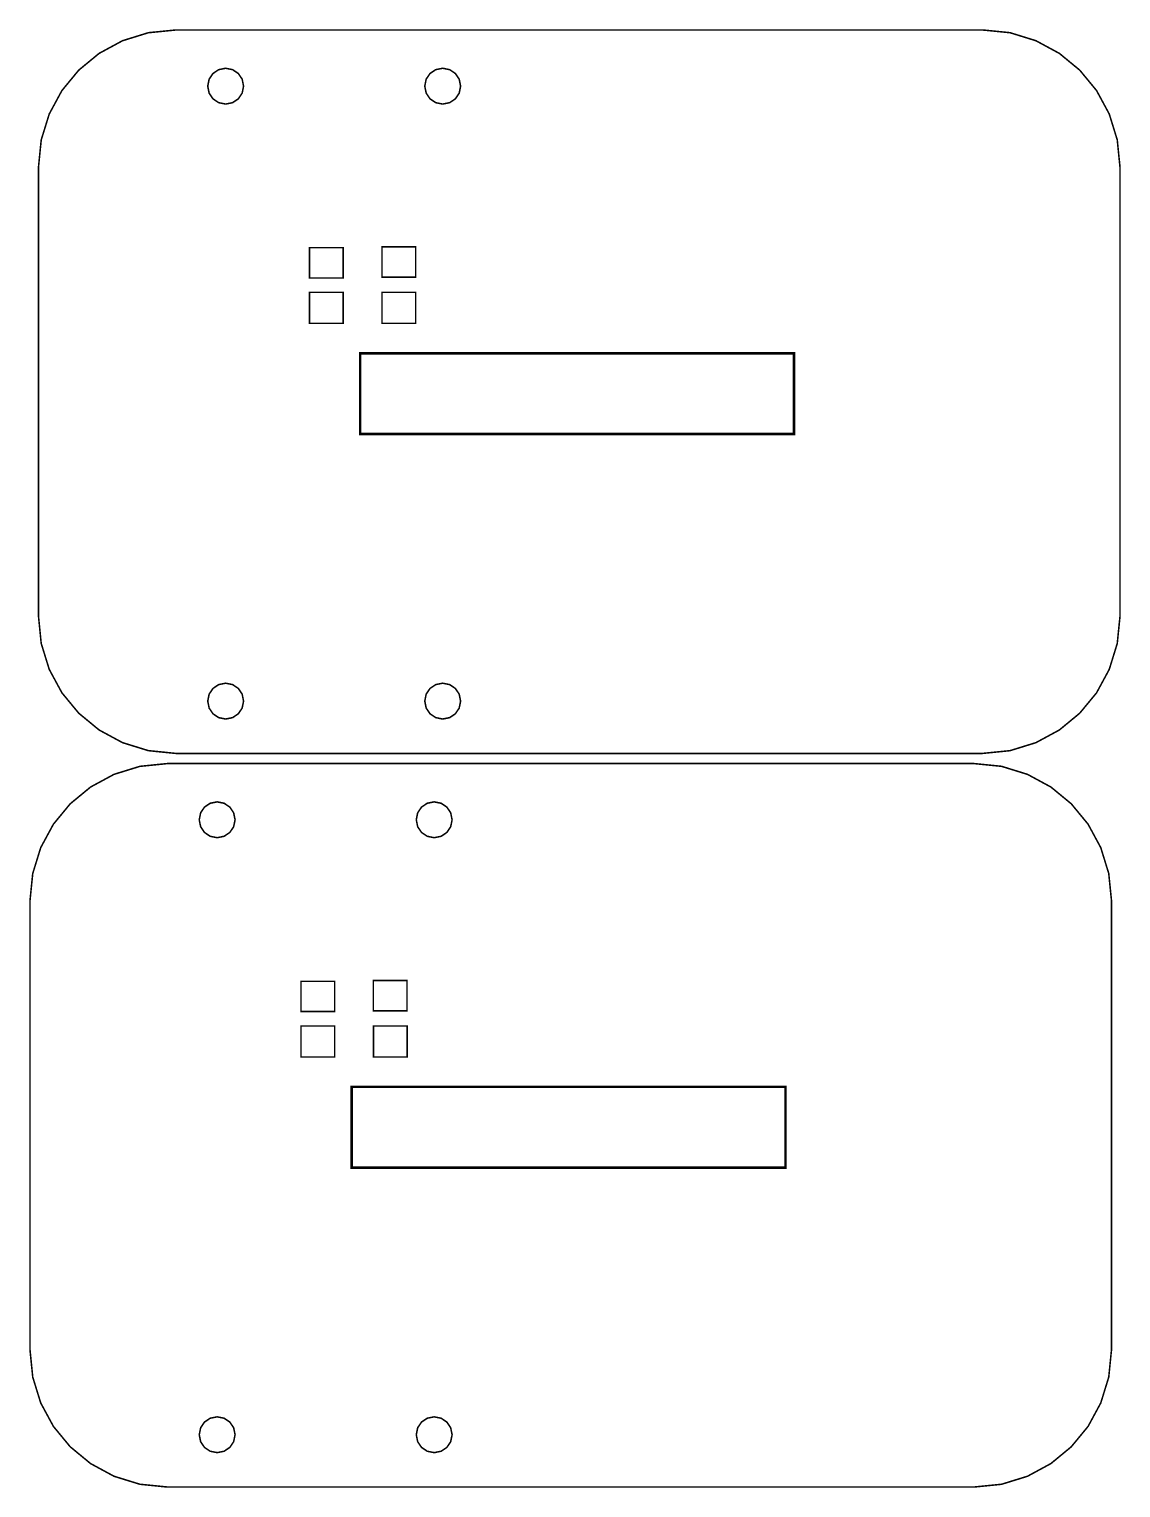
# Model space of a CAD drawing. Extents: x 0.1 to 8, y 13.3 to 23.9.
import ezdxf

# ---------------------------------------------------------------- set-up
doc = ezdxf.new("R2010")
doc.units = 0
doc.layers.get('0').update_dxf_attribs({"linetype": 'CONTINUOUS'})

msp = doc.modelspace()

# ---------------------------------------------------------------- linework, layer by layer
at = {"color": 0}
for points, const_width in [([(0.139432, 19.6025), (0.139432, 22.8529), (0.159668, 23.055), (0.217774, 23.2429), (0.309733, 23.4129), (0.43164, 23.5608), (0.579536, 23.6826), (0.749457, 23.7746), (0.937392, 23.8328), (1.13943, 23.8529), (6.98747, 23.8529), (7.18946, 23.8328), (7.37739, 23.7746), (7.54731, 23.6826), (7.69521, 23.5608), (7.81711, 23.4129), (7.90907, 23.2429), (7.96718, 23.055), (7.98747, 22.8529), (7.98747, 19.6025), (7.96718, 19.4006), (7.90907, 19.2126), (7.81711, 19.0426), (7.69521, 18.8949), (7.54731, 18.7729), (7.37739, 18.681), (7.18946, 18.6228), (6.98747, 18.6025), (1.13943, 18.6025), (0.937392, 18.6228), (0.749457, 18.681), (0.579536, 18.7729), (0.43164, 18.8949), (0.309733, 19.0426), (0.217774, 19.2126), (0.159668, 19.4006), (0.139432, 19.6025)], 0.011111), ([(1.49783, 23.5749), (1.44721, 23.5647), (1.40588, 23.5368), (1.37804, 23.4956), (1.36784, 23.4449), (1.37804, 23.3943), (1.40588, 23.3529), (1.44721, 23.3251), (1.49783, 23.3149), (1.54839, 23.3251), (1.58974, 23.3529), (1.61757, 23.3943), (1.62782, 23.4449), (1.61757, 23.4956), (1.58974, 23.5368), (1.54839, 23.5647), (1.49783, 23.5749)], 0.011111), ([(3.07264, 23.5749), (3.02203, 23.5647), (2.98068, 23.5368), (2.95285, 23.4956), (2.94265, 23.4449), (2.95285, 23.3943), (2.98068, 23.3529), (3.02203, 23.3251), (3.07264, 23.3149), (3.12321, 23.3251), (3.16456, 23.3529), (3.19239, 23.3943), (3.20264, 23.4449), (3.19239, 23.4956), (3.16456, 23.5368), (3.12321, 23.5647), (3.07264, 23.5749), (3.07264, 23.5749)], 0.011111), ([(2.35086, 22.0533), (2.10644, 22.0533), (2.10644, 22.2732), (2.35086, 22.2732), (2.35086, 22.0533)], 0.010622), ([(2.63167, 22.0586), (2.87603, 22.0586), (2.87603, 22.2785), (2.63167, 22.2785), (2.63167, 22.0586)], 0.010622), ([(2.35086, 21.7235), (2.35086, 21.9485), (2.10644, 21.9485), (2.10644, 21.7235), (2.35086, 21.7235)], 0.01087), ([(2.87603, 21.7235), (2.87603, 21.9485), (2.63167, 21.9485), (2.63167, 21.7235), (2.87603, 21.7235)], 0.01087), ([(2.47358, 20.9208), (2.47358, 21.5062), (5.62125, 21.5062), (5.62125, 20.9208), (2.47358, 20.9208)], 0.017997), ([(1.49783, 19.1122), (1.44721, 19.1021), (1.40588, 19.0742), (1.37804, 19.0329), (1.36784, 18.9822), (1.37804, 18.9317), (1.40588, 18.8904), (1.44721, 18.8625), (1.49783, 18.8522), (1.54839, 18.8625), (1.58974, 18.8904), (1.61757, 18.9317), (1.62782, 18.9822), (1.61757, 19.0329), (1.58974, 19.0742), (1.54839, 19.1021), (1.49783, 19.1122)], 0.011111), ([(3.07264, 19.1122), (3.02203, 19.1021), (2.98068, 19.0742), (2.95285, 19.0329), (2.94265, 18.9822), (2.95285, 18.9317), (2.98068, 18.8904), (3.02203, 18.8625), (3.07264, 18.8522), (3.12321, 18.8625), (3.16456, 18.8904), (3.19239, 18.9317), (3.20264, 18.9822), (3.19239, 19.0329), (3.16456, 19.0742), (3.12321, 19.1021), (3.07264, 19.1122), (3.07264, 19.1122)], 0.011111), ([(0.077799, 14.2787), (0.077799, 17.5293), (0.098036, 17.7313), (0.156088, 17.9192), (0.248101, 18.0892), (0.370008, 18.2371), (0.517904, 18.3589), (0.687771, 18.4508), (0.87576, 18.509), (1.0778, 18.5293), (6.92578, 18.5293), (7.12776, 18.509), (7.31575, 18.4508), (7.48563, 18.3589), (7.63351, 18.2371), (7.75543, 18.0892), (7.84744, 17.9192), (7.90549, 17.7313), (7.92578, 17.5293), (7.92578, 14.2787), (7.90549, 14.0768), (7.84744, 13.8889), (7.75543, 13.719), (7.63351, 13.5711), (7.48563, 13.4492), (7.31575, 13.3572), (7.12776, 13.2991), (6.92578, 13.2788), (1.0778, 13.2788), (0.87576, 13.2991), (0.687771, 13.3572), (0.517904, 13.4492), (0.370008, 13.5711), (0.248101, 13.719), (0.156088, 13.8889), (0.098036, 14.0768), (0.077799, 14.2787)], 0.011111), ([(1.43614, 18.2511), (1.38552, 18.241), (1.34418, 18.2131), (1.31635, 18.1718), (1.30615, 18.1211), (1.31635, 18.0706), (1.34418, 18.0293), (1.38552, 18.0014), (1.43614, 17.9911), (1.48676, 18.0014), (1.5281, 18.0293), (1.55593, 18.0706), (1.56619, 18.1211), (1.55593, 18.1718), (1.5281, 18.2131), (1.48676, 18.241), (1.43614, 18.2511)], 0.011111), ([(3.01096, 18.2511), (2.96035, 18.241), (2.919, 18.2131), (2.89117, 18.1718), (2.88097, 18.1211), (2.89117, 18.0706), (2.919, 18.0293), (2.96035, 18.0014), (3.01096, 17.9911), (3.06153, 18.0014), (3.10286, 18.0293), (3.13069, 18.0706), (3.14094, 18.1211), (3.13069, 18.1718), (3.10286, 18.2131), (3.06153, 18.241), (3.01096, 18.2511), (3.01096, 18.2511)], 0.011111), ([(2.28917, 16.7296), (2.04476, 16.7296), (2.04476, 16.9494), (2.28917, 16.9494), (2.28917, 16.7296)], 0.010622), ([(2.56999, 16.7349), (2.81435, 16.7349), (2.81435, 16.9547), (2.56999, 16.9547), (2.56999, 16.7349)], 0.010622), ([(2.28917, 16.3997), (2.28917, 16.6247), (2.04476, 16.6247), (2.04476, 16.3997), (2.28917, 16.3997)], 0.01087), ([(2.81435, 16.3997), (2.81435, 16.6247), (2.56999, 16.6247), (2.56999, 16.3997), (2.81435, 16.3997)], 0.01087), ([(2.41189, 15.5971), (2.41189, 16.1826), (5.55957, 16.1826), (5.55957, 15.5971), (2.41189, 15.5971)], 0.017997), ([(1.43614, 13.7885), (1.38552, 13.7783), (1.34418, 13.7505), (1.31635, 13.7092), (1.30615, 13.6585), (1.31635, 13.608), (1.34418, 13.5666), (1.38552, 13.5388), (1.43614, 13.5285), (1.48676, 13.5388), (1.5281, 13.5666), (1.55593, 13.608), (1.56619, 13.6585), (1.55593, 13.7092), (1.5281, 13.7505), (1.48676, 13.7783), (1.43614, 13.7885)], 0.011111), ([(3.01096, 13.7885), (2.96035, 13.7783), (2.919, 13.7505), (2.89117, 13.7092), (2.88097, 13.6585), (2.89117, 13.608), (2.919, 13.5666), (2.96035, 13.5388), (3.01096, 13.5285), (3.06153, 13.5388), (3.10286, 13.5666), (3.13069, 13.608), (3.14094, 13.6585), (3.13069, 13.7092), (3.10286, 13.7505), (3.06153, 13.7783), (3.01096, 13.7885), (3.01096, 13.7885)], 0.011111)]:
    msp.add_lwpolyline(points, close=True, dxfattribs=dict(at, const_width=const_width))

doc.saveas('drawing.dxf')
